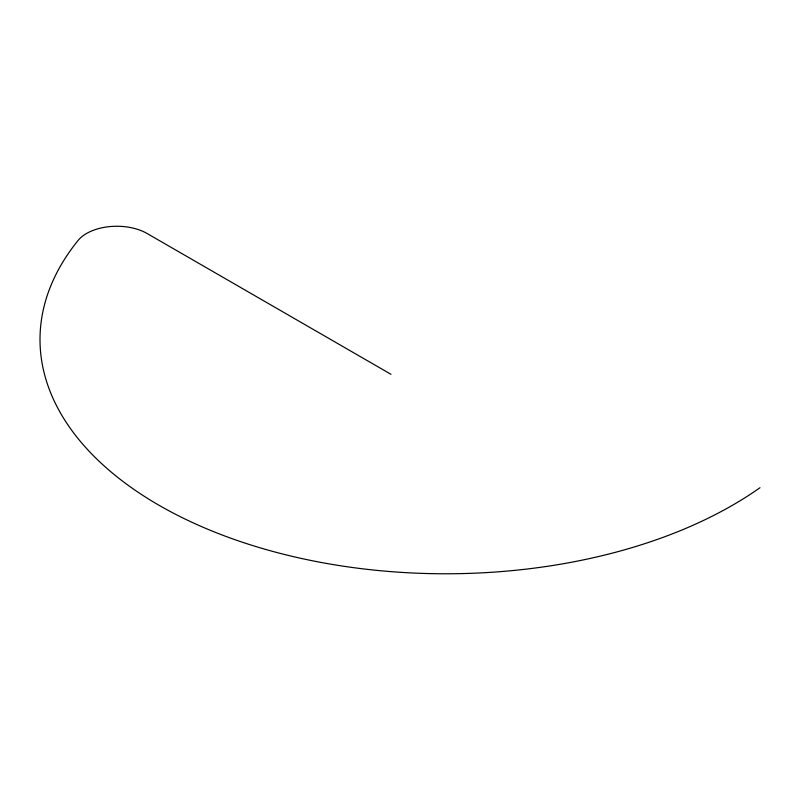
<?xml version="1.0" encoding="UTF-8"?>
<svg xmlns="http://www.w3.org/2000/svg" width="800" height="800" viewBox="0 0 800 800"><rect width="100%" height="100%" fill="white"/><g stroke="black" fill="none" stroke-linecap="round" stroke-linejoin="round"><path stroke-width="1.2" d="M391.02 374.32L147.1 233.49A42.82 24.72 0 0 0 78.01 240.53A405.75 234.26 0 0 0 230.02 537.92A405.75 234.26 0 0 0 760 487.71"/></g></svg>
